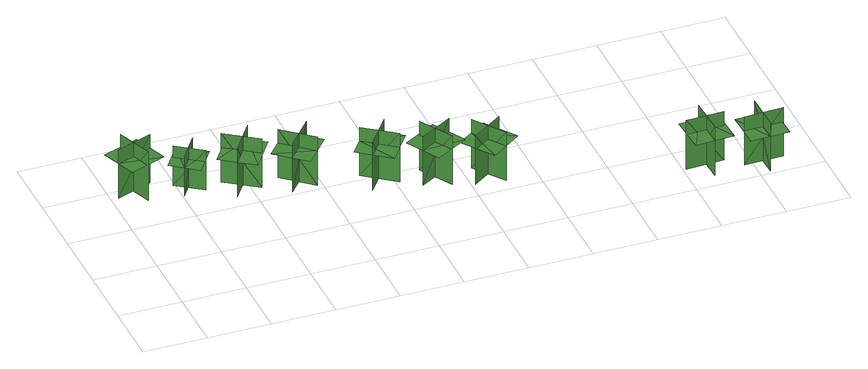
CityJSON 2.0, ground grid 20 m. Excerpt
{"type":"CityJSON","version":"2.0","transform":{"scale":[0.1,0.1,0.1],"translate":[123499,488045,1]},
"CityObjects":{
"tree1":{"type":"SolitaryVegetationObject","geometry":[{"type":"MultiSurface","lod":"1","boundaries":[[[0,1,2]],[[0,2,3]],[[4,5,6]],[[4,6,7]],[[8,9,10]],[[8,10,11]],[[8,11,12]],[[8,12,13]]]}]},
"tree2":{"type":"SolitaryVegetationObject","geometry":[{"type":"MultiSurface","lod":"1","boundaries":[[[14,15,16]],[[14,16,17]],[[18,19,20]],[[18,20,21]],[[22,23,24]],[[22,24,25]],[[22,25,26]],[[22,26,27]]]}]},
"tree3":{"type":"SolitaryVegetationObject","geometry":[{"type":"MultiSurface","lod":"1","boundaries":[[[28,29,30]],[[28,30,31]],[[32,33,34]],[[32,34,35]],[[36,37,38]],[[36,38,39]],[[36,39,40]],[[36,40,41]]]}]},
"tree4":{"type":"SolitaryVegetationObject","geometry":[{"type":"MultiSurface","lod":"1","boundaries":[[[42,43,44]],[[42,44,45]],[[46,47,48]],[[46,48,49]],[[50,51,52]],[[50,52,53]],[[50,53,54]],[[50,54,55]]]}]},
"tree5":{"type":"SolitaryVegetationObject","geometry":[{"type":"MultiSurface","lod":"1","boundaries":[[[56,57,58]],[[56,58,59]],[[60,61,62]],[[60,62,63]],[[64,65,66]],[[64,66,67]],[[64,67,68]],[[64,68,69]]]}]},
"tree6":{"type":"SolitaryVegetationObject","geometry":[{"type":"MultiSurface","lod":"1","boundaries":[[[70,71,72]],[[70,72,73]],[[74,75,76]],[[74,76,77]],[[78,79,80]],[[78,80,81]],[[78,81,82]],[[78,82,83]]]}]},
"tree7":{"type":"SolitaryVegetationObject","geometry":[{"type":"MultiSurface","lod":"1","boundaries":[[[84,85,86]],[[84,86,87]],[[88,89,90]],[[88,90,91]],[[92,93,94]],[[92,94,95]],[[92,95,96]],[[92,96,97]]]}]},
"tree8":{"type":"SolitaryVegetationObject","geometry":[{"type":"MultiSurface","lod":"1","boundaries":[[[98,99,100]],[[98,100,101]],[[102,103,104]],[[102,104,105]],[[106,107,108]],[[106,108,109]],[[106,109,110]],[[106,110,111]]]}]},
"tree9":{"type":"SolitaryVegetationObject","geometry":[{"type":"MultiSurface","lod":"1","boundaries":[[[112,113,114]],[[112,114,115]],[[116,117,118]],[[116,118,119]],[[120,121,122]],[[120,122,123]],[[120,123,124]],[[120,124,125]]]}]}
},
"vertices":[
[57,637,4],[98,522,4],[98,522,174],[57,637,174],[22,564,4],[136,605,4],[136,605,174],[22,564,174],[22,564,126],[43,506,126],[157,548,126],[136,605,126],[115,662,126],[1,621,126],
[192,568,6],[273,511,6],[273,511,144],[192,568,144],[203,503,6],[260,584,6],[260,584,144],[203,503,144],[203,503,105],[243,474,105],[301,555,105],[260,584,105],[219,613,105],[162,531,105],
[428,464,5],[329,534,5],[329,534,175],[428,464,175],[415,544,5],[345,444,5],[345,444,175],[415,544,175],[415,544,127],[365,579,127],[295,479,127],[345,444,127],[395,409,127],[465,509,127],
[502,409,6],[581,502,6],[581,502,175],[502,409,175],[582,415,6],[490,494,6],[490,494,175],[582,415,175],[582,415,128],[622,461,128],[529,540,128],[490,494,128],[450,448,128],[543,369,128],
[794,429,6],[721,332,6],[721,332,175],[794,429,175],[714,418,6],[811,345,6],[811,345,175],[714,418,175],[714,418,128],[677,369,128],[775,296,128],[811,345,128],[848,394,128],[750,467,128],
[888,386,4],[950,281,4],[950,281,173],[888,386,173],[867,307,4],[972,369,4],[972,369,173],[867,307,173],[867,307,126],[898,255,126],[1003,316,126],[972,369,126],[942,422,126],[837,360,126],
[1111,327,4],[1012,257,4],[1012,257,173],[1111,327,173],[1031,341,4],[1102,242,4],[1102,242,173],[1031,341,173],[1031,341,126],[982,306,126],[1052,207,126],[1102,242,126],[1151,277,126],[1081,377,126],
[1729,115,3],[1608,110,3],[1608,110,173],[1729,115,173],[1670,170,3],[1675,49,3],[1675,49,173],[1670,170,173],[1670,170,125],[1609,168,125],[1615,46,125],[1675,49,125],[1736,52,125],[1731,173,125],
[1774,67,4],[1895,70,4],[1895,70,173],[1774,67,173],[1832,11,4],[1829,132,4],[1829,132,173],[1832,11,173],[1832,11,125],[1893,12,125],[1890,134,125],[1829,132,125],[1768,131,125],[1771,9,125]
]}
